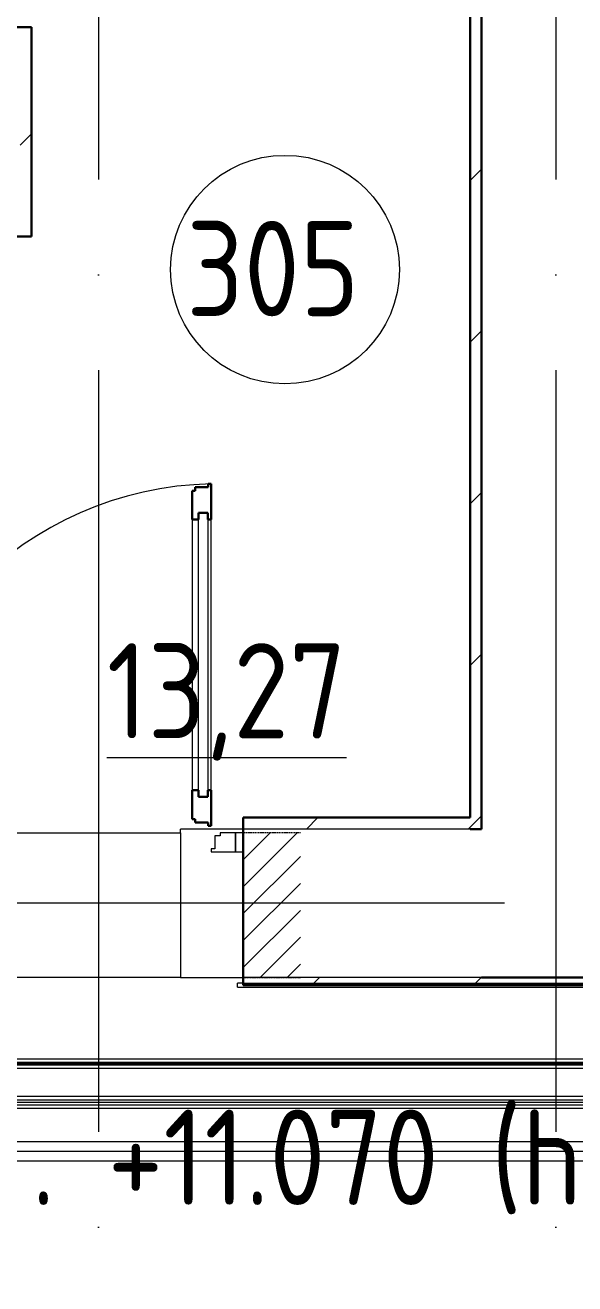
# Model space of a CAD drawing. Header units: millimetres. Extents: x -88595 to 880822, y -1054509 to -148035.
# Drawn here: x 402871 to 404313, y -275251 to -271947 of the extents above; entities that cross this region are included whole.
import ezdxf

# ---------------------------------------------------------------- set-up
doc = ezdxf.new("R2010")
doc.units = ezdxf.units.MM
doc.linetypes.add('ADSK_Линия сетки', pattern=[25, 20, -2.5, 0, -2.5])
doc.linetypes.add('ADSK_Штриховая_ш2 п1_5', pattern=[4.5, 3, -1.5])
for name, color, linetype, lineweight in [('Аннотация', 7, 'Continuous', 20), ('Двери', 7, 'Continuous', 9), ('Изоляция', 7, 'Continuous', 18), ('Марки помещений', 7, 'Continuous', 20), ('Оборудование', 7, 'Continuous', 18), ('Ограждение', 7, 'Continuous', 9), ('Оси', 7, 'Continuous', 9), ('Стены внутренние', 7, 'Continuous', 18), ('Стены наружные', 7, 'Continuous', 18), ('Стены штриховка', 7, 'Continuous', 9), ('Трубопровод', 7, 'Continuous', 18)]:
    doc.layers.add(name, color=color, linetype=linetype, lineweight=lineweight)
doc.layers.add('Двери открывание', color=7, linetype='Continuous', lineweight=9, true_color=0xc0c0c0)
doc.styles.add('GOST Common_2', font='GOST_Common.ttf', dxfattribs={"width": 0.9, "height": 350})

# ---------------------------------------------------------------- blocks, each defined once
blk = doc.blocks.new('3 этаж')
at = {"layer": 'Двери', "lineweight": 18, "true_color": 0xff0000}
h = blk.add_hatch(dxfattribs=at)
h.set_pattern_fill('FP_3', color=1, style=0, pattern_type=2)
h.set_pattern_definition([(45, (414683.9, 652168.86), (-35.3553, 35.3553), [])])
h.paths.add_polyline_path([(415473.9, 651978.9), (415473.9, 652358.9), (415323.9, 652358.9), (415323.9, 651978.9)])
h.paths.add_polyline_path([(414293.9, 651978.9), (414293.9, 652358.9), (414143.9, 652358.9), (414143.9, 651978.9), (414162.1, 651978.9)])
at = {"layer": 'Двери', "lineweight": 30}
for p, q in [((415239.9, 653274.9), (415231.9, 653274.9)), ((415231.9, 653274.9), (415231.9, 653265.9)), ((415239.9, 653180.9), (415239.9, 653274.9)), ((415197.9, 653256.9), (415189.9, 653256.9)), ((415189.9, 653256.9), (415189.9, 653180.9)), ((415231.9, 653265.9), (415197.9, 653265.9)), ((415197.9, 653265.9), (415197.9, 653256.9)), ((415189.9, 653180.9), (415206.9, 653180.9)), ((415206.9, 653180.9), (415206.9, 653198.9)), ((415206.9, 653198.9), (415230.9, 653198.9)), ((415230.9, 653198.9), (415230.9, 653180.9)), ((415230.9, 653180.9), (415239.9, 653180.9)), ((415189.9, 652470.9), (415189.9, 652394.9)), ((415189.9, 652470.9), (415206.9, 652470.9)), ((415206.9, 652470.9), (415206.9, 652452.9)), ((415206.9, 652452.9), (415230.9, 652452.9)), ((415230.9, 652470.9), (415239.9, 652470.9)), ((415230.9, 652452.9), (415230.9, 652470.9)), ((415239.9, 652376.9), (415239.9, 652470.9)), ((415189.9, 652394.9), (415197.9, 652394.9)), ((415197.9, 652394.9), (415197.9, 652385.9)), ((415197.9, 652385.9), (415231.9, 652385.9)), ((415231.9, 652385.9), (415231.9, 652376.9)), ((415231.9, 652376.9), (415239.9, 652376.9))]:
    blk.add_line(p, q, dxfattribs=at)
at = {"layer": 'Двери'}
for p, q in [((415189.9, 653180.9), (415189.9, 652470.9)), ((415206.9, 652452.9), (415206.9, 653198.9)), ((415206.9, 653198.9), (415230.9, 653198.9)), ((415230.9, 653198.9), (415230.9, 652452.9)), ((415239.9, 652470.9), (415239.9, 653180.9)), ((415230.9, 652452.9), (415206.9, 652452.9)), ((415262.9, 652350.9), (415248.9, 652350.9)), ((415248.9, 652350.9), (415248.9, 652316.9)), ((415262.9, 652358.9), (415262.9, 652350.9)), ((415303.9, 652358.9), (415262.9, 652358.9)), ((415323.9, 652358.9), (415303.9, 652358.9)), ((415303.9, 652358.9), (415303.9, 652308.9)), ((415303.9, 652308.9), (415303.9, 652358.9)), ((415323.9, 652308.9), (415323.9, 652358.9)), ((415248.9, 652316.9), (415239.9, 652316.9)), ((415239.9, 652316.9), (415239.9, 652308.9)), ((415239.9, 652308.9), (415303.9, 652308.9)), ((415303.9, 652308.9), (415323.9, 652308.9))]:
    blk.add_line(p, q, dxfattribs=at)
at = {"layer": 'Двери', "linetype": 'ADSK_Штриховая_ш2 п1_5'}
for p, q in [((415473.9, 652358.9), (415323.9, 652358.9)), ((415323.9, 652358.9), (415323.9, 651978.9)), ((415323.9, 651978.9), (415473.9, 651978.9))]:
    blk.add_line(p, q, dxfattribs=at)
at = {"layer": 'Двери открывание'}
blk.add_arc((415257.9, 652376.9), 898, 91.1485, 180, dxfattribs=at)
at = {"layer": 'Марки помещений'}
blk.add_circle((415433.2, 653837.2), 300, dxfattribs=at)
at = {"layer": 'Ограждение'}
for p, q in [((415308.9, 651953.9), (415308.9, 651963.9)), ((415323.9, 651963.9), (415308.9, 651963.9)), ((415308.9, 651953.9), (417253.9, 651953.9))]:
    blk.add_line(p, q, dxfattribs=at)
at = {"layer": 'Оси', "linetype": 'ADSK_Линия сетки', "ltscale": 100}
for p, q in [((414943.9, 661073.9), (414943.9, 629947.7)), ((416143.9, 661073.9), (416143.9, 629947.7)), ((466011.2, 652173.9), (389071.6, 652173.9))]:
    blk.add_line(p, q, dxfattribs=at)
at = {"layer": 'Стены внутренние', "lineweight": 30}
for p, q in [((415948.9, 658373.9), (415948.9, 652368.9)), ((415323.9, 652368.9), (415323.9, 651978.9)), ((415948.9, 652368.9), (415918.9, 652368.9)), ((415948.9, 651978.9), (416338.9, 651978.9))]:
    blk.add_line(p, q, dxfattribs=at)
at = {"layer": 'Стены внутренние'}
for p, q in [((415918.9, 652368.9), (415158.9, 652368.9)), ((415158.9, 652358.9), (415158.9, 652368.9)), ((415158.9, 651978.9), (415323.9, 651978.9))]:
    blk.add_line(p, q, dxfattribs=at)
at = {"layer": 'Стены наружные', "lineweight": 30}
for p, q in [((415918.9, 658343.9), (415918.9, 652398.9)), ((414768.9, 654473.9), (413493.9, 654473.9)), ((414768.9, 653923.9), (414768.9, 654473.9)), ((413788.9, 653923.9), (414768.9, 653923.9)), ((415918.9, 652398.9), (415323.9, 652398.9)), ((415323.9, 652398.9), (415323.9, 652368.9)), ((415323.9, 651978.9), (415323.9, 651958.9)), ((415323.9, 651958.9), (417248.9, 651958.9))]:
    blk.add_line(p, q, dxfattribs=at)
at = {"layer": 'Стены наружные', "linetype": 'Continuous', "lineweight": 9}
for p, q in [((414738.9, 654163.8), (414768.9, 654193.8)), ((415918.9, 654071), (415948.9, 654101)), ((415918.9, 653646.7), (415948.9, 653676.7)), ((415918.9, 653222.5), (415948.9, 653252.5)), ((415918.9, 652798.2), (415948.9, 652828.2)), ((415489.6, 652368.9), (415519.6, 652398.9)), ((415918.9, 652373.9), (415948.9, 652403.9)), ((415913.8, 652368.9), (415918.9, 652373.9)), ((415362.4, 651958.9), (415367.4, 651963.9)), ((415433.1, 651958.9), (415438.1, 651963.9)), ((415503.8, 651958.9), (415508.8, 651963.9)), ((415508.8, 651963.9), (415523.8, 651978.9)), ((415574.5, 651958.9), (415579.5, 651963.9)), ((415645.2, 651958.9), (415650.2, 651963.9)), ((415716, 651958.9), (415721, 651963.9)), ((415786.7, 651958.9), (415791.7, 651963.9)), ((415857.4, 651958.9), (415862.4, 651963.9)), ((415928.1, 651958.9), (415933.1, 651963.9)), ((415933.1, 651963.9), (415948.1, 651978.9)), ((415998.8, 651958.9), (416003.8, 651963.9)), ((416069.5, 651958.9), (416074.5, 651963.9)), ((416140.2, 651958.9), (416145.2, 651963.9))]:
    blk.add_line(p, q, dxfattribs=at)
at = {"layer": 'Стены наружные'}
for p, q in [((414354.9, 652358.9), (415158.9, 652358.9)), ((415158.9, 652358.9), (415158.9, 651978.9)), ((415158.9, 651978.9), (414293.9, 651978.9)), ((415948.9, 651978.9), (415323.9, 651978.9))]:
    blk.add_line(p, q, dxfattribs=at)
at = {"layer": 'Стены штриховка'}
blk.add_line((415323.9, 651963.9), (417228.9, 651963.9), dxfattribs=at)
at = {"layer": 'Аннотация', "style": 'GOST Common_2', "width": 0.9}
blk.add_text('. +11.070 (h', height=250, dxfattribs=at).set_placement((414768.3, 651382.2))
at = {"layer": 'Марки помещений', "style": 'GOST Common_2', "width": 0.9}
for s, p in [('305', (415174.4, 653714.9)), ('%%U13,27', (414966.1, 652606.6))]:
    blk.add_text(s, height=250, dxfattribs=at).set_placement(p)

msp = doc.modelspace()

# ---------------------------------------------------------------- linework, layer by layer
at = {"layer": 'Изоляция', "color": 190, "true_color": 0x8000ff}
for p, q in [((409969.6, -274660.7), (398245.2, -274660.7)), ((398245.2, -274685.1), (409969.6, -274685.1))]:
    msp.add_line(p, q, dxfattribs=at)
at = {"layer": 'Изоляция', "color": 134, "true_color": 0x00a6a6}
for p, q in [((410065.6, -274759.4), (398164.7, -274759.4)), ((398164.7, -274790.1), (410058.7, -274790.1))]:
    msp.add_line(p, q, dxfattribs=at)
at = {"layer": 'Трубопровод', "color": 190, "linetype": 'Continuous', "true_color": 0x8000ff}
for p, q in [((409969.6, -274669.7), (398245.2, -274669.7)), ((398245.2, -274676.1), (409969.6, -274676.1))]:
    msp.add_line(p, q, dxfattribs=at)
at = {"layer": 'Трубопровод', "color": 190, "true_color": 0x8000ff}
msp.add_line((409969.6, -274672.9), (398245.2, -274672.9), dxfattribs=at)
msp.add_line((409969.6, -274672.9), (398245.2, -274672.9), dxfattribs=at)
at = {"layer": 'Трубопровод', "color": 134, "linetype": 'Continuous', "true_color": 0x00a6a6}
for p, q in [((410065.6, -274768.4), (398164.7, -274768.4)), ((398164.7, -274781.1), (410065.6, -274781.1))]:
    msp.add_line(p, q, dxfattribs=at)
at = {"layer": 'Трубопровод', "color": 134, "true_color": 0x00a6a6}
msp.add_line((410065.6, -274774.7), (398164.7, -274774.7), dxfattribs=at)
msp.add_line((410065.6, -274774.7), (398164.7, -274774.7), dxfattribs=at)
at = {"layer": 'Трубопровод', "color": 24, "linetype": 'Continuous', "true_color": 0xa52900}
for p, q in [((409264, -274877.7), (401623.4, -274877.7)), ((401623.4, -274927.7), (409264, -274927.7))]:
    msp.add_line(p, q, dxfattribs=at)
at = {"layer": 'Трубопровод', "color": 24, "true_color": 0xa52900}
for p in [(401623.4, -274902.7), (402210.9, -274902.7)]:
    msp.add_line(p, (409264, -274902.7), dxfattribs=at)

# ---------------------------------------------------------------- block references
at = {"layer": 'Оборудование', "color": 5, "true_color": 0x0000ff}
msp.add_blockref('3 этаж', (-11880.6, -926425.8), dxfattribs=at)

doc.saveas('drawing.dxf')
